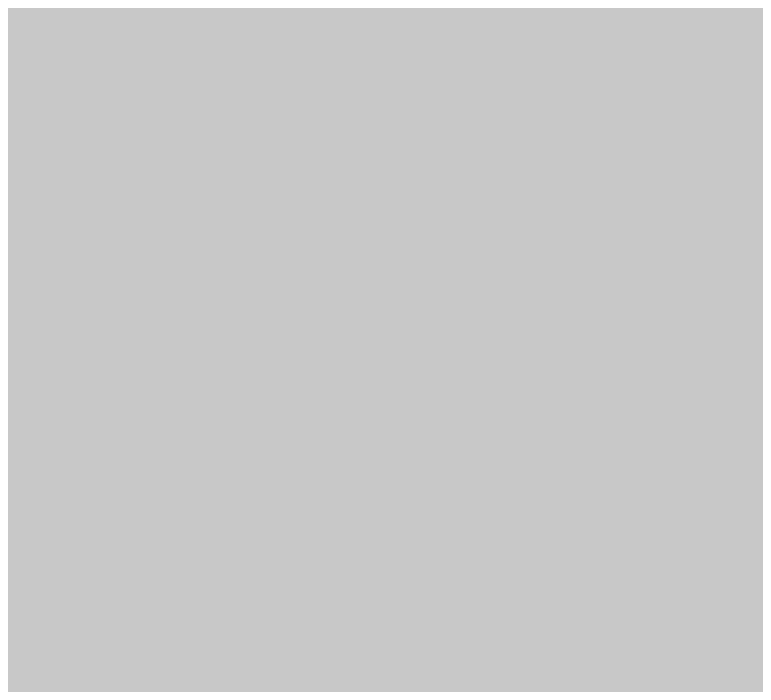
# Model space of a CAD drawing. Header units: metres. Extents: x 286430 to 323604, y 7400965 to 7466168.
# Drawn here: x 287467.14 to 287481.51, y 7465464.95 to 7465477.95 of the extents above; entities that cross this region are included whole.
import ezdxf

# ---------------------------------------------------------------- set-up
doc = ezdxf.new("R2010")
doc.units = ezdxf.units.M
doc.header["$LTSCALE"] = 10
doc.layers.add('_ÁREA REMANESCENTE', color=7, linetype='Continuous', lineweight=25, true_color=0xdb00db)

msp = doc.modelspace()

# ---------------------------------------------------------------- hatches: boundary and pattern name
at = {"layer": '_ÁREA REMANESCENTE'}
h = msp.add_hatch(dxfattribs=at)
h.set_pattern_fill('ANGLE', color=256, scale=0.5)
h.set_pattern_definition([(0, (0, 0), (0, 3.4925), [2.54, -0.9525]), (90, (0, 0), (-3.4925, 2e-16), [2.54, -0.9525])])
h.paths.add_polyline_path([(287842.238, 7465342.311, -0.012458), (287820.829, 7465352.274, 0.006745), (287781.995, 7465370.886, -0.006745), (287739.122, 7465391.435, 0.006727), (287694.225, 7465412.956, 0.04473), (287652.19, 7465428.021), (287574.483, 7465450.46, -0.003575), (287512.536, 7465468.593, -0.011574), (287479.746, 7465479.468, -0.015526), (287453.067, 7465489.942), (287438.512, 7465465.243), (287450.316, 7465458.769), (287419.474, 7465405.985), (287412.75, 7465393.056), (287381.655, 7465288.547), (287427.551, 7465274.886), (287451.358, 7465267.436), (287491.984, 7465255.329), (287544.682, 7465239.546), (287586.318, 7465226.739), (287615.745, 7465218.297), (287659.281, 7465205.232), (287682.421, 7465198.241), (287719.572, 7465186.969), (287754.229, 7465176.652), (287782.29, 7465275.555), (287810.332, 7465281.696), (287843.768, 7465288.586), (287862.223, 7465292.488), (287898.732, 7465300.249), (287915.75, 7465302.766), (287965.907, 7465296.227), (287987.101, 7465292.047), (288006.644, 7465288.025), (288018.491, 7465285.391), (288030.331, 7465283.582), (287889.955, 7465324.967, -0.030988)])

# ---------------------------------------------------------------- linework, layer by layer
msp.add_lwpolyline([(287652.19, 7465428.021), (287574.483, 7465450.46, -0.003575), (287512.536, 7465468.593, -0.011574), (287479.746, 7465479.468, -0.015526), (287453.067, 7465489.942), (287438.512, 7465465.243), (287450.316, 7465458.769), (287419.474, 7465405.985), (287412.75, 7465393.056), (287381.655, 7465288.547), (287427.551, 7465274.886), (287451.358, 7465267.436), (287491.984, 7465255.329), (287544.682, 7465239.546), (287586.318, 7465226.739), (287615.745, 7465218.297)], format="xyb", dxfattribs=at)

doc.saveas('drawing.dxf')
